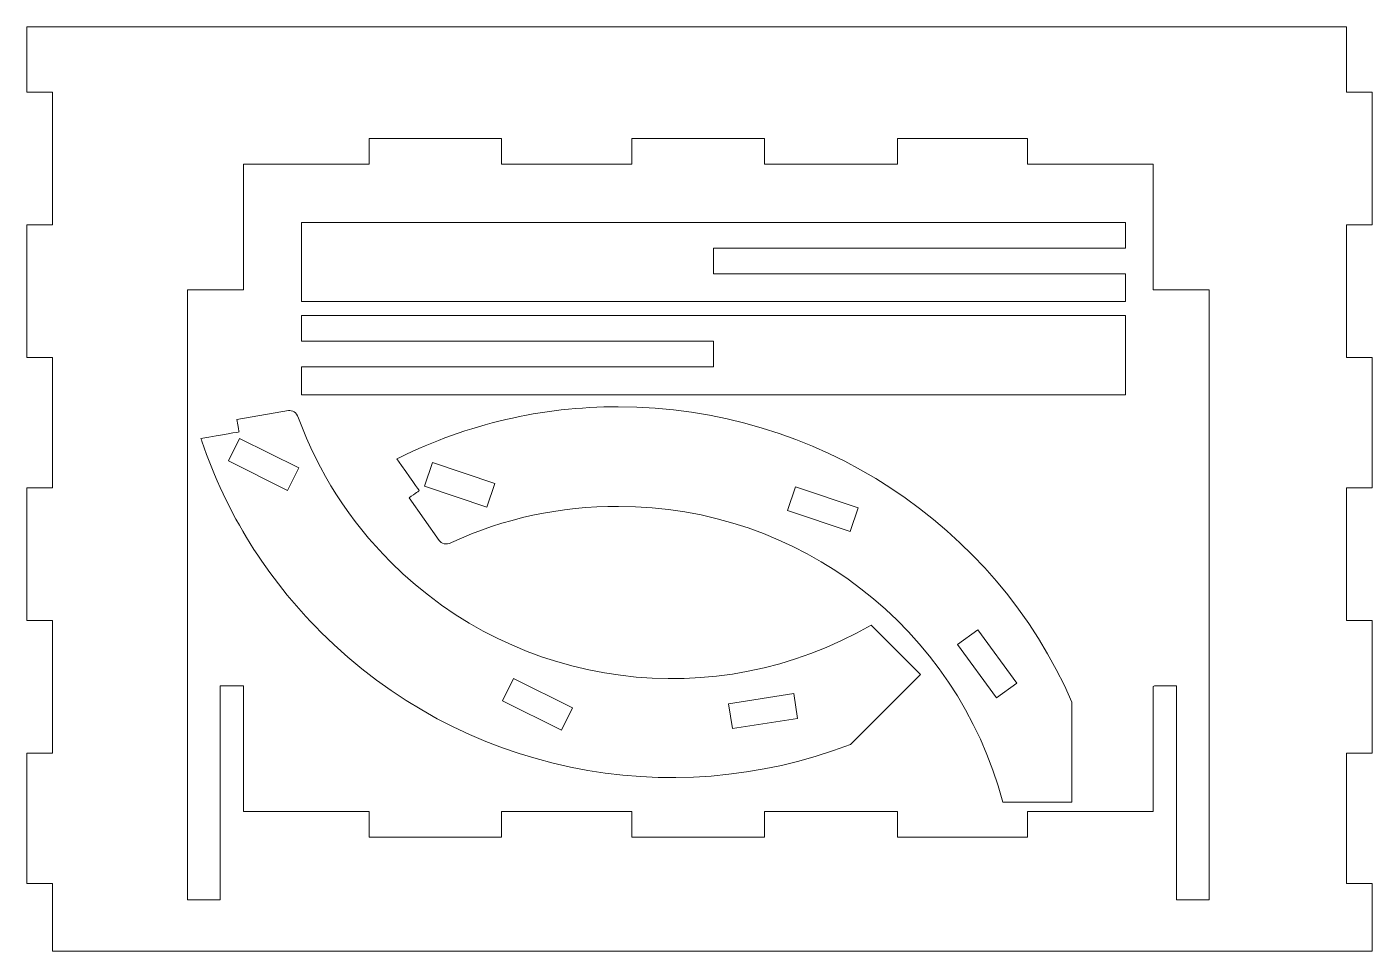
# Model space of a CAD drawing. Header units: millimetres. Extents: x -85 to 85, y -159 to 157.
# Drawn here: x -84.9 to 85, y 39.8 to 156.5 of the extents above; entities that cross this region are included whole.
import ezdxf

# ---------------------------------------------------------------- set-up
doc = ezdxf.new("R2010")
doc.units = ezdxf.units.MM
doc.header["$MEASUREMENT"] = 0
doc.layers.add('Layer 1', color=7, linetype='Continuous')

msp = doc.modelspace()

# ---------------------------------------------------------------- linework, layer by layer
at = {"layer": 'Layer 1', "color": 1, "lineweight": 9}
for points, knots in [([(-84.93, 156.54), (-84.93, 156.54), (-84.93, 148.31), (-84.93, 148.31), (-84.93, 148.31), (-84.93, 148.31), (-81.69, 148.31), (-81.69, 148.31), (-81.69, 148.31), (-81.69, 148.31), (-81.69, 131.55), (-81.69, 131.55), (-81.69, 131.55), (-81.69, 131.55), (-84.93, 131.55), (-84.93, 131.55), (-84.93, 131.55), (-84.93, 131.55), (-84.93, 114.8), (-84.93, 114.8), (-84.93, 114.8), (-84.93, 114.8), (-81.69, 114.8), (-81.69, 114.8), (-81.69, 114.8), (-81.69, 114.8), (-81.69, 98.34), (-81.69, 98.34), (-81.69, 98.34), (-81.69, 98.34), (-84.93, 98.34), (-84.93, 98.34), (-84.93, 98.34), (-84.93, 98.34), (-84.93, 81.58), (-84.93, 81.58), (-84.93, 81.58), (-84.93, 81.58), (-81.69, 81.58), (-81.69, 81.58), (-81.69, 81.58), (-81.69, 81.58), (-81.69, 64.82), (-81.69, 64.82), (-81.69, 64.82), (-81.69, 64.82), (-84.93, 64.82), (-84.93, 64.82), (-84.93, 64.82), (-84.93, 64.82), (-84.93, 48.36), (-84.93, 48.36), (-84.93, 48.36), (-84.93, 48.36), (-81.69, 48.36), (-81.69, 48.36), (-81.69, 48.36), (-81.69, 48.36), (-81.69, 39.84), (-81.69, 39.84), (-81.69, 39.84), (-81.69, 39.84), (84.99, 39.84), (84.99, 39.84), (84.99, 39.84), (84.99, 39.84), (84.99, 48.36), (84.99, 48.36), (84.99, 48.36), (84.99, 48.36), (81.75, 48.36), (81.75, 48.36), (81.75, 48.36), (81.75, 48.36), (81.75, 64.82), (81.75, 64.82), (81.75, 64.82), (81.75, 64.82), (84.99, 64.82), (84.99, 64.82), (84.99, 64.82), (84.99, 64.82), (84.99, 81.58), (84.99, 81.58), (84.99, 81.58), (84.99, 81.58), (81.75, 81.58), (81.75, 81.58), (81.75, 81.58), (81.75, 81.58), (81.75, 98.34), (81.75, 98.34), (81.75, 98.34), (81.75, 98.34), (84.99, 98.34), (84.99, 98.34), (84.99, 98.34), (84.99, 98.34), (84.99, 114.8), (84.99, 114.8), (84.99, 114.8), (84.99, 114.8), (81.75, 114.8), (81.75, 114.8), (81.75, 114.8), (81.75, 114.8), (81.75, 131.55), (81.75, 131.55), (81.75, 131.55), (81.75, 131.55), (84.99, 131.55), (84.99, 131.55), (84.99, 131.55), (84.99, 131.55), (84.99, 148.31), (84.99, 148.31), (84.99, 148.31), (84.99, 148.31), (81.75, 148.31), (81.75, 148.31), (81.75, 148.31), (81.75, 148.31), (81.75, 156.54), (81.75, 156.54), (81.75, 156.54), (81.75, 156.54), (-84.93, 156.54), (-84.93, 156.54)], [0, 0, 0, 0, 0.030303, 0.030303, 0.030303, 0.030303, 0.060606, 0.060606, 0.060606, 0.060606, 0.090909, 0.090909, 0.090909, 0.090909, 0.121212, 0.121212, 0.121212, 0.121212, 0.151515, 0.151515, 0.151515, 0.151515, 0.181818, 0.181818, 0.181818, 0.181818, 0.212121, 0.212121, 0.212121, 0.212121, 0.242424, 0.242424, 0.242424, 0.242424, 0.272727, 0.272727, 0.272727, 0.272727, 0.30303, 0.30303, 0.30303, 0.30303, 0.333333, 0.333333, 0.333333, 0.333333, 0.363636, 0.363636, 0.363636, 0.363636, 0.393939, 0.393939, 0.393939, 0.393939, 0.424242, 0.424242, 0.424242, 0.424242, 0.454545, 0.454545, 0.454545, 0.454545, 0.484848, 0.484848, 0.484848, 0.484848, 0.515152, 0.515152, 0.515152, 0.515152, 0.545455, 0.545455, 0.545455, 0.545455, 0.575758, 0.575758, 0.575758, 0.575758, 0.606061, 0.606061, 0.606061, 0.606061, 0.636364, 0.636364, 0.636364, 0.636364, 0.666667, 0.666667, 0.666667, 0.666667, 0.69697, 0.69697, 0.69697, 0.69697, 0.727273, 0.727273, 0.727273, 0.727273, 0.757576, 0.757576, 0.757576, 0.757576, 0.787879, 0.787879, 0.787879, 0.787879, 0.818182, 0.818182, 0.818182, 0.818182, 0.848485, 0.848485, 0.848485, 0.848485, 0.878788, 0.878788, 0.878788, 0.878788, 0.909091, 0.909091, 0.909091, 0.909091, 0.939394, 0.939394, 0.939394, 0.939394, 1, 1, 1, 1]), ([(57.35, 123.32), (57.35, 123.32), (60.66, 123.32), (60.66, 123.32), (60.66, 123.32), (60.66, 123.32), (64.41, 123.32), (64.41, 123.32), (64.41, 123.32), (64.41, 123.32), (64.41, 46.3), (64.41, 46.3), (64.41, 46.3), (64.41, 46.3), (60.29, 46.3), (60.29, 46.3), (60.29, 46.3), (60.29, 46.3), (60.29, 73.35), (60.29, 73.35), (60.29, 73.35), (60.29, 73.35), (57.49, 73.35), (57.49, 73.35), (57.49, 73.35), (57.49, 73.35), (57.35, 73.26), (57.35, 73.26), (57.35, 73.26), (57.35, 73.26), (57.35, 57.47), (57.35, 57.47), (57.35, 57.47), (57.35, 57.47), (41.48, 57.47), (41.48, 57.47), (41.48, 57.47), (41.48, 57.47), (41.48, 54.24), (41.48, 54.24), (41.48, 54.24), (41.48, 54.24), (25.02, 54.24), (25.02, 54.24), (25.02, 54.24), (25.02, 54.24), (25.02, 57.47), (25.02, 57.47), (25.02, 57.47), (25.02, 57.47), (8.26, 57.47), (8.26, 57.47), (8.26, 57.47), (8.26, 57.47), (8.26, 57.47), (8.26, 57.47), (8.26, 57.47), (8.26, 57.47), (8.26, 54.24), (8.26, 54.24), (8.26, 54.24), (8.26, 54.24), (-8.5, 54.24), (-8.5, 54.24), (-8.5, 54.24), (-8.5, 54.24), (-8.5, 57.47), (-8.5, 57.47), (-8.5, 57.47), (-8.5, 57.47), (-24.96, 57.47), (-24.96, 57.47), (-24.96, 57.47), (-24.96, 57.47), (-24.96, 57.47), (-24.96, 57.47), (-24.96, 57.47), (-24.96, 57.47), (-24.96, 54.24), (-24.96, 54.24), (-24.96, 54.24), (-24.96, 54.24), (-41.71, 54.24), (-41.71, 54.24), (-41.71, 54.24), (-41.71, 54.24), (-41.71, 57.47), (-41.71, 57.47), (-41.71, 57.47), (-41.71, 57.47), (-57.59, 57.47), (-57.59, 57.47), (-57.59, 57.47), (-57.59, 57.47), (-57.59, 73.35), (-57.59, 73.35), (-57.59, 73.35), (-57.59, 73.35), (-60.53, 73.35), (-60.53, 73.35), (-60.53, 73.35), (-60.53, 73.35), (-60.53, 46.3), (-60.53, 46.3), (-60.53, 46.3), (-60.53, 46.3), (-64.64, 46.3), (-64.64, 46.3), (-64.64, 46.3), (-64.64, 46.3), (-64.64, 123.32), (-64.64, 123.32), (-64.64, 123.32), (-64.64, 123.32), (-60.76, 123.32), (-60.76, 123.32), (-60.76, 123.32), (-60.76, 123.32), (-57.59, 123.32), (-57.59, 123.32), (-57.59, 123.32), (-57.59, 123.32), (-57.59, 139.2), (-57.59, 139.2), (-57.59, 139.2), (-57.59, 139.2), (-41.71, 139.2), (-41.71, 139.2), (-41.71, 139.2), (-41.71, 139.2), (-41.71, 142.43), (-41.71, 142.43), (-41.71, 142.43), (-41.71, 142.43), (-24.96, 142.43), (-24.96, 142.43), (-24.96, 142.43), (-24.96, 142.43), (-24.96, 139.2), (-24.96, 139.2), (-24.96, 139.2), (-24.96, 139.2), (-8.5, 139.2), (-8.5, 139.2), (-8.5, 139.2), (-8.5, 139.2), (-8.5, 139.2), (-8.5, 139.2), (-8.5, 139.2), (-8.5, 139.2), (-8.5, 142.43), (-8.5, 142.43), (-8.5, 142.43), (-8.5, 142.43), (8.26, 142.43), (8.26, 142.43), (8.26, 142.43), (8.26, 142.43), (8.26, 139.2), (8.26, 139.2), (8.26, 139.2), (8.26, 139.2), (24.94, 139.2), (24.94, 139.2), (24.94, 139.2), (24.94, 139.2), (25.02, 139.2), (25.02, 139.2), (25.02, 139.2), (25.02, 139.2), (25.02, 142.43), (25.02, 142.43), (25.02, 142.43), (25.02, 142.43), (41.48, 142.43), (41.48, 142.43), (41.48, 142.43), (41.48, 142.43), (41.48, 139.2), (41.48, 139.2), (41.48, 139.2), (41.48, 139.2), (57.35, 139.2), (57.35, 139.2), (57.35, 139.2), (57.35, 139.2), (57.35, 123.32), (57.35, 123.32)], [0, 0, 0, 0, 0.020833, 0.020833, 0.020833, 0.020833, 0.041667, 0.041667, 0.041667, 0.041667, 0.0625, 0.0625, 0.0625, 0.0625, 0.083333, 0.083333, 0.083333, 0.083333, 0.104167, 0.104167, 0.104167, 0.104167, 0.125, 0.125, 0.125, 0.125, 0.145833, 0.145833, 0.145833, 0.145833, 0.166667, 0.166667, 0.166667, 0.166667, 0.1875, 0.1875, 0.1875, 0.1875, 0.208333, 0.208333, 0.208333, 0.208333, 0.229167, 0.229167, 0.229167, 0.229167, 0.25, 0.25, 0.25, 0.25, 0.270833, 0.270833, 0.270833, 0.270833, 0.291667, 0.291667, 0.291667, 0.291667, 0.3125, 0.3125, 0.3125, 0.3125, 0.333333, 0.333333, 0.333333, 0.333333, 0.354167, 0.354167, 0.354167, 0.354167, 0.375, 0.375, 0.375, 0.375, 0.395833, 0.395833, 0.395833, 0.395833, 0.416667, 0.416667, 0.416667, 0.416667, 0.4375, 0.4375, 0.4375, 0.4375, 0.458333, 0.458333, 0.458333, 0.458333, 0.479167, 0.479167, 0.479167, 0.479167, 0.5, 0.5, 0.5, 0.5, 0.520833, 0.520833, 0.520833, 0.520833, 0.541667, 0.541667, 0.541667, 0.541667, 0.5625, 0.5625, 0.5625, 0.5625, 0.583333, 0.583333, 0.583333, 0.583333, 0.604167, 0.604167, 0.604167, 0.604167, 0.625, 0.625, 0.625, 0.625, 0.645833, 0.645833, 0.645833, 0.645833, 0.666667, 0.666667, 0.666667, 0.666667, 0.6875, 0.6875, 0.6875, 0.6875, 0.708333, 0.708333, 0.708333, 0.708333, 0.729167, 0.729167, 0.729167, 0.729167, 0.75, 0.75, 0.75, 0.75, 0.770833, 0.770833, 0.770833, 0.770833, 0.791667, 0.791667, 0.791667, 0.791667, 0.8125, 0.8125, 0.8125, 0.8125, 0.833333, 0.833333, 0.833333, 0.833333, 0.854167, 0.854167, 0.854167, 0.854167, 0.875, 0.875, 0.875, 0.875, 0.895833, 0.895833, 0.895833, 0.895833, 0.916667, 0.916667, 0.916667, 0.916667, 0.9375, 0.9375, 0.9375, 0.9375, 0.958333, 0.958333, 0.958333, 0.958333, 1, 1, 1, 1]), ([(53.83, 125.38), (53.83, 125.38), (1.79, 125.38), (1.79, 125.38), (1.79, 125.38), (1.79, 125.38), (1.79, 128.62), (1.79, 128.62), (1.79, 128.62), (1.79, 128.62), (53.83, 128.62), (53.83, 128.62), (53.83, 128.62), (53.83, 128.62), (53.83, 131.85), (53.83, 131.85), (53.83, 131.85), (53.83, 131.85), (-50.24, 131.85), (-50.24, 131.85), (-50.24, 131.85), (-50.24, 131.85), (-50.24, 121.85), (-50.24, 121.85), (-50.24, 121.85), (-50.24, 121.85), (53.83, 121.85), (53.83, 121.85), (53.83, 121.85), (53.83, 121.85), (53.83, 125.38), (53.83, 125.38)], [0, 0, 0, 0, 0.111111, 0.111111, 0.111111, 0.111111, 0.222222, 0.222222, 0.222222, 0.222222, 0.333333, 0.333333, 0.333333, 0.333333, 0.444444, 0.444444, 0.444444, 0.444444, 0.555556, 0.555556, 0.555556, 0.555556, 0.666667, 0.666667, 0.666667, 0.666667, 0.777778, 0.777778, 0.777778, 0.777778, 1, 1, 1, 1]), ([(-50.24, 116.86), (-50.24, 116.86), (1.79, 116.86), (1.79, 116.86), (1.79, 116.86), (1.79, 116.86), (1.79, 113.62), (1.79, 113.62), (1.79, 113.62), (1.79, 113.62), (-50.24, 113.62), (-50.24, 113.62), (-50.24, 113.62), (-50.24, 113.62), (-50.24, 110.1), (-50.24, 110.1), (-50.24, 110.1), (-50.24, 110.1), (53.83, 110.1), (53.83, 110.1), (53.83, 110.1), (53.83, 110.1), (53.83, 120.09), (53.83, 120.09), (53.83, 120.09), (53.83, 120.09), (-50.24, 120.09), (-50.24, 120.09), (-50.24, 120.09), (-50.24, 120.09), (-50.24, 116.86), (-50.24, 116.86)], [0, 0, 0, 0, 0.111111, 0.111111, 0.111111, 0.111111, 0.222222, 0.222222, 0.222222, 0.222222, 0.333333, 0.333333, 0.333333, 0.333333, 0.444444, 0.444444, 0.444444, 0.444444, 0.555556, 0.555556, 0.555556, 0.555556, 0.666667, 0.666667, 0.666667, 0.666667, 0.777778, 0.777778, 0.777778, 0.777778, 1, 1, 1, 1]), ([(-58.4, 106.96), (-58.23, 105.99), (-58.13, 105.4), (-58.13, 105.4), (-58.13, 105.4), (-58.13, 105.4), (-60.19, 105.05), (-62.94, 104.57), (-62.94, 104.57), (-62.91, 104.46), (-62.87, 104.35), (-62.84, 104.24), (-62.84, 104.24), (-59.73, 95.09), (-54.67, 86.98), (-47.81, 80.12), (-47.81, 80.12), (-30.08, 62.39), (-3.73, 57.13), (19.09, 65.94), (19.09, 65.94), (19.09, 65.94), (27.93, 74.78), (27.93, 74.78), (27.93, 74.78), (27.93, 74.78), (21.7, 81.01), (21.7, 81.01), (21.7, 81.01), (2.04, 69.6), (-22.86, 72.84), (-38.97, 88.96), (-38.97, 88.96), (-44.19, 94.17), (-48.1, 100.29), (-50.61, 107.15), (-50.61, 107.15), (-50.9, 107.97), (-51.4, 108.1), (-51.9, 108.1), (-51.9, 108.1), (-51.9, 108.1), (-58.4, 106.96), (-58.4, 106.96)], [0, 0, 0, 0, 0.1666667, 0.1666667, 0.1666667, 0.1666667, 0.25, 0.25, 0.25, 0.25, 0.3333333, 0.3333333, 0.3333333, 0.3333333, 0.4166667, 0.4166667, 0.4166667, 0.4166667, 0.5, 0.5, 0.5, 0.5, 0.5833333, 0.5833333, 0.5833333, 0.5833333, 0.6666667, 0.6666667, 0.6666667, 0.6666667, 0.75, 0.75, 0.75, 0.75, 0.8333333, 0.8333333, 0.8333333, 0.8333333, 0.9166667, 0.9166667, 0.9166667, 0.9166667, 1, 1, 1, 1]), ([(-36.66, 97.08), (-35.85, 97.65), (-35.37, 97.99), (-35.37, 97.99), (-35.37, 97.99), (-35.37, 97.99), (-36.58, 99.7), (-38.19, 101.98), (-38.19, 101.98), (-38.09, 102.04), (-37.99, 102.09), (-37.89, 102.14), (-37.89, 102.14), (-29.23, 106.41), (-19.93, 108.57), (-10.23, 108.57), (-10.23, 108.57), (14.84, 108.57), (37.36, 93.65), (47.06, 71.29), (47.06, 71.29), (47.06, 71.29), (47.06, 58.65), (47.06, 58.65), (47.06, 58.65), (47.06, 58.65), (38.33, 58.65), (38.33, 58.65), (38.33, 58.65), (32.5, 80.7), (12.59, 96), (-10.19, 96), (-10.19, 96), (-17.57, 96), (-24.66, 94.51), (-31.28, 91.44), (-31.28, 91.44), (-32.07, 91.06), (-32.52, 91.32), (-32.87, 91.67), (-32.87, 91.67), (-32.87, 91.67), (-36.66, 97.08), (-36.66, 97.08)], [0, 0, 0, 0, 0.1666667, 0.1666667, 0.1666667, 0.1666667, 0.25, 0.25, 0.25, 0.25, 0.3333333, 0.3333333, 0.3333333, 0.3333333, 0.4166667, 0.4166667, 0.4166667, 0.4166667, 0.5, 0.5, 0.5, 0.5, 0.5833333, 0.5833333, 0.5833333, 0.5833333, 0.6666667, 0.6666667, 0.6666667, 0.6666667, 0.75, 0.75, 0.75, 0.75, 0.8333333, 0.8333333, 0.8333333, 0.8333333, 0.9166667, 0.9166667, 0.9166667, 0.9166667, 1, 1, 1, 1]), ([(-59.47, 101.73), (-59.47, 101.73), (-58.06, 104.56), (-58.06, 104.56), (-58.06, 104.56), (-58.06, 104.56), (-50.6, 100.85), (-50.6, 100.85), (-50.6, 100.85), (-50.6, 100.85), (-52.01, 98.01), (-52.01, 98.01), (-52.01, 98.01), (-52.01, 98.01), (-59.47, 101.73), (-59.47, 101.73)], [0, 0, 0, 0, 0.2, 0.2, 0.2, 0.2, 0.4, 0.4, 0.4, 0.4, 0.6, 0.6, 0.6, 0.6, 1, 1, 1, 1]), ([(-33.71, 101.54), (-33.71, 101.54), (-34.72, 98.53), (-34.72, 98.53), (-34.72, 98.53), (-34.72, 98.53), (-26.82, 95.88), (-26.82, 95.88), (-26.82, 95.88), (-26.82, 95.88), (-25.81, 98.88), (-25.81, 98.88), (-25.81, 98.88), (-25.81, 98.88), (-33.71, 101.54), (-33.71, 101.54)], [0, 0, 0, 0, 0.2, 0.2, 0.2, 0.2, 0.4, 0.4, 0.4, 0.4, 0.6, 0.6, 0.6, 0.6, 1, 1, 1, 1]), ([(12.16, 98.48), (12.16, 98.48), (11.15, 95.48), (11.15, 95.48), (11.15, 95.48), (11.15, 95.48), (19.05, 92.83), (19.05, 92.83), (19.05, 92.83), (19.05, 92.83), (20.06, 95.83), (20.06, 95.83), (20.06, 95.83), (20.06, 95.83), (12.16, 98.48), (12.16, 98.48)], [0, 0, 0, 0, 0.2, 0.2, 0.2, 0.2, 0.4, 0.4, 0.4, 0.4, 0.6, 0.6, 0.6, 0.6, 1, 1, 1, 1]), ([(35.19, 80.41), (35.19, 80.41), (32.63, 78.54), (32.63, 78.54), (32.63, 78.54), (32.63, 78.54), (37.55, 71.81), (37.55, 71.81), (37.55, 71.81), (37.55, 71.81), (40.1, 73.68), (40.1, 73.68), (40.1, 73.68), (40.1, 73.68), (35.19, 80.41), (35.19, 80.41)], [0, 0, 0, 0, 0.2, 0.2, 0.2, 0.2, 0.4, 0.4, 0.4, 0.4, 0.6, 0.6, 0.6, 0.6, 1, 1, 1, 1]), ([(-24.87, 71.45), (-24.87, 71.45), (-23.46, 74.28), (-23.46, 74.28), (-23.46, 74.28), (-23.46, 74.28), (-16, 70.57), (-16, 70.57), (-16, 70.57), (-16, 70.57), (-17.41, 67.73), (-17.41, 67.73), (-17.41, 67.73), (-17.41, 67.73), (-24.87, 71.45), (-24.87, 71.45)], [0, 0, 0, 0, 0.2, 0.2, 0.2, 0.2, 0.4, 0.4, 0.4, 0.4, 0.6, 0.6, 0.6, 0.6, 1, 1, 1, 1]), ([(4.19, 67.95), (4.19, 67.95), (3.7, 71.07), (3.7, 71.07), (3.7, 71.07), (3.7, 71.07), (11.94, 72.35), (11.94, 72.35), (11.94, 72.35), (11.94, 72.35), (12.42, 69.22), (12.42, 69.22), (12.42, 69.22), (12.42, 69.22), (4.19, 67.95), (4.19, 67.95)], [0, 0, 0, 0, 0.2, 0.2, 0.2, 0.2, 0.4, 0.4, 0.4, 0.4, 0.6, 0.6, 0.6, 0.6, 1, 1, 1, 1])]:
    msp.add_open_spline(points, degree=3, knots=knots, dxfattribs=at)

doc.saveas('drawing.dxf')
